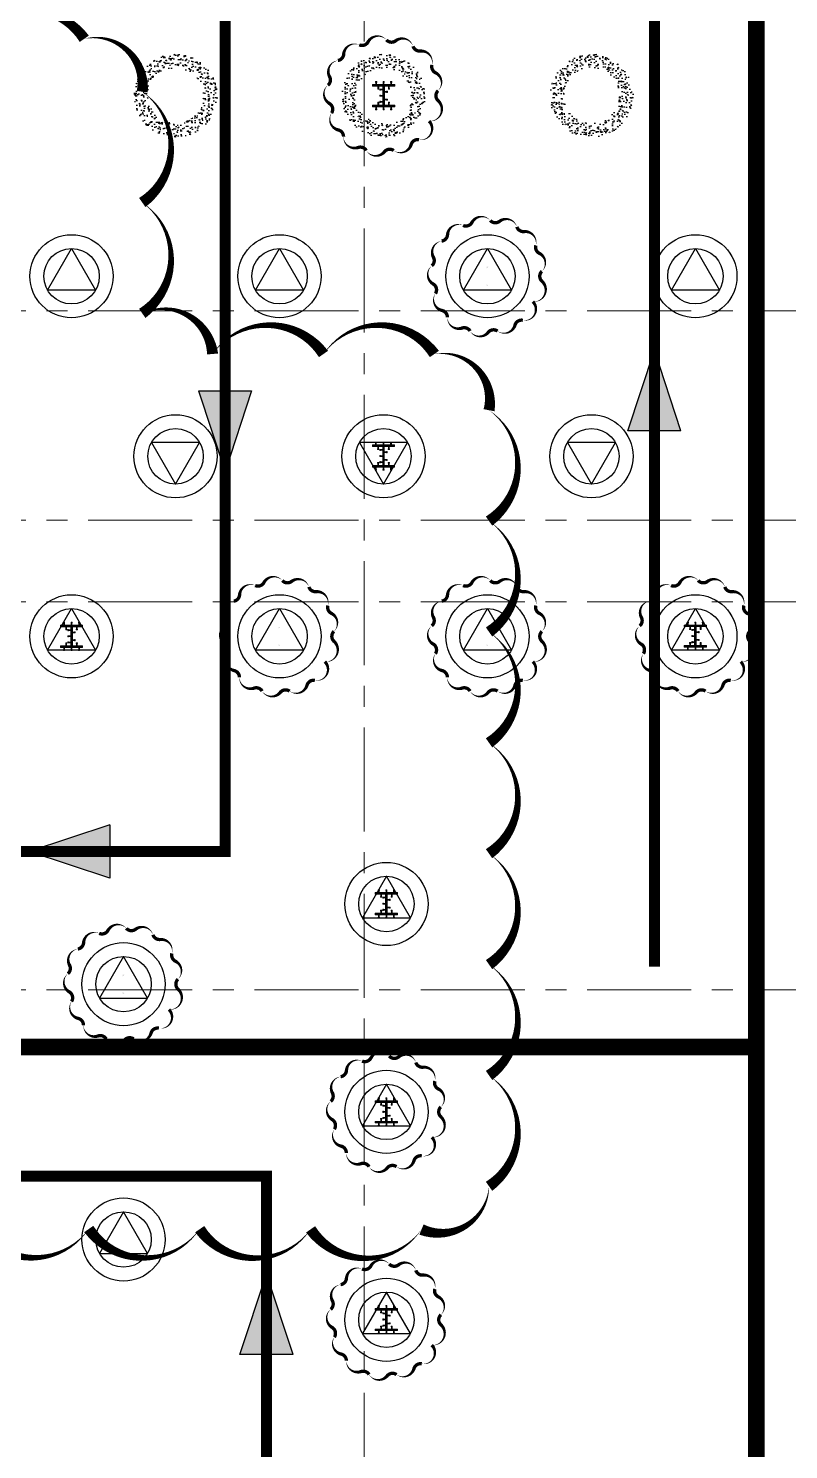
# Model space of a CAD drawing. Header units: millimetres. Extents: x -346728 to 1320345, y -537202 to -385966.
# Drawn here: x 391016 to 404724, y -477234 to -451599 of the extents above; entities that cross this region are included whole.
import ezdxf

# ---------------------------------------------------------------- set-up
doc = ezdxf.new("R2010")
doc.units = ezdxf.units.MM
doc.header["$LTSCALE"] = 100
doc.linetypes.add('HIDDEN', pattern=[9.525, 6.35, -3.175])
doc.linetypes.add('X1326_GLB$0$CENTER', pattern=[2, 1.25, -0.25, 0.25, -0.25])
for name, color, linetype in [('DM', 8, 'Continuous'), ('hach', 253, 'Continuous'), ('PL', 3, 'Continuous'), ('thep doc', 6, 'Continuous')]:
    doc.layers.add(name, color=color, linetype=linetype)
for name, color, linetype, lineweight in [('KCMANH', 8, 'Continuous', 13), ('KINGPOST', 5, 'Continuous', 20), ('X1326_GLB$0$A-tim', 8, 'X1326_GLB$0$CENTER', 9)]:
    doc.layers.add(name, color=color, linetype=linetype, lineweight=lineweight)
pattern_1 = [(45, (188543.33, 11377564.439), (-8.980256121, 8.980256121), []), (135, (188543.33, 11377564.439), (-8.980256121, -8.980256121), [])]
pattern_2 = [(45, (188543.33, 11377564.439), (-8.980256121, 8.980256121), []), (135, (188543.33, 11377564.439), (-8.980256121, -8.980256121), [])]

# ---------------------------------------------------------------- blocks, each defined once
blk = doc.blocks.new('LVL-KHUNGTEN')
blk.add_lwpolyline([(61072.9, 41092.8), (119123.5, 41092.8), (119123.5, 61.9), (61072.9, 61.9)], close=True)
blk = doc.blocks.new('KP50')
at = {"ltscale": 0.1}
h = blk.add_hatch(color=6, dxfattribs=at)
h.dxf.hatch_style = 1
h.paths.add_polyline_path([(14, 171), (-14, 171), (-14, 142)])
h.paths.add_polyline_path([(-14, -142), (-14, -171), (14, -171)])
at = {"layer": 'KCMANH', "linetype": 'ByBlock'}
h = blk.add_hatch(dxfattribs=at)
h.set_pattern_fill('ANSI37', color=6, scale=4, style=0)
h.set_pattern_definition(pattern_1)
h.paths.add_polyline_path([(-200, 200), (-200, 171), (200, 171), (200, 200)])
h = blk.add_hatch(dxfattribs=at)
h.set_pattern_fill('ANSI37', color=6, scale=4, style=0)
h.set_pattern_definition([(45, (188728.93, 11377564.439), (-8.980256121, 8.980256121), []), (135, (188728.93, 11377564.439), (-8.980256121, -8.980256121), [])])
h.paths.add_polyline_path([(14, 171), (-14, 142), (-14, -142), (14, -171)])
h = blk.add_hatch(dxfattribs=at)
h.set_pattern_fill('ANSI37', color=6, scale=4, style=0)
h.set_pattern_definition(pattern_1)
h.paths.add_polyline_path([(-200, -171), (-200, -200), (200, -200), (200, -171)])
for p, q in [((-125, 253), (-146, 253)), ((-146, 240), (-146, 253)), ((-125, 240), (-146, 240)), ((-142, 200), (-142, 240)), ((-129, 200), (-129, 240)), ((-125, 240), (-125, 253)), ((-85, 131), (-106, 131)), ((-106, 131), (-106, 118)), ((-85, 118), (-106, 118)), ((-102, 171), (-102, 131)), ((-89, 171), (-89, 131)), ((-85, 131), (-85, 118)), ((-67, 100), (-67, 120)), ((-54, 120), (-67, 120)), ((-54, 100), (-67, 100)), ((-67, 10), (-67, -10)), ((-54, 10), (-67, 10)), ((-54, 100), (-54, 120)), ((-14, 116), (-54, 116)), ((-14, 104), (-54, 104)), ((-54, 10), (-54, -10)), ((-14, 6), (-54, 6)), ((-10, 253), (10, 253)), ((-10, 240), (-10, 253)), ((-10, 240), (10, 240)), ((-6, 200), (-6, 240)), ((6, 200), (6, 240)), ((10, 240), (10, 253)), ((14, 76), (54, 76)), ((14, 64), (54, 64)), ((54, 60), (54, 80)), ((54, 80), (67, 80)), ((54, 60), (67, 60)), ((67, 60), (67, 80)), ((85, 131), (106, 131)), ((85, 131), (85, 118)), ((85, 118), (106, 118)), ((89, 171), (89, 131)), ((102, 171), (102, 131)), ((106, 131), (106, 118)), ((125, 253), (146, 253)), ((125, 240), (125, 253)), ((125, 240), (146, 240)), ((129, 200), (129, 240)), ((142, 200), (142, 240)), ((146, 240), (146, 253)), ((-125, -240), (-146, -240)), ((-146, -240), (-146, -253)), ((-125, -253), (-146, -253)), ((-142, -200), (-142, -240)), ((-129, -200), (-129, -240)), ((-125, -240), (-125, -253)), ((-85, -118), (-106, -118)), ((-106, -131), (-106, -118)), ((-85, -131), (-106, -131)), ((-102, -171), (-102, -131)), ((-89, -171), (-89, -131)), ((-85, -131), (-85, -118)), ((-54, -10), (-67, -10)), ((-67, -100), (-67, -120)), ((-54, -100), (-67, -100)), ((-54, -120), (-67, -120)), ((-14, -6), (-54, -6)), ((-54, -100), (-54, -120)), ((-14, -104), (-54, -104)), ((-14, -116), (-54, -116)), ((-10, -240), (10, -240)), ((-10, -240), (-10, -253)), ((-10, -253), (10, -253)), ((-6, -200), (-6, -240)), ((6, -200), (6, -240)), ((10, -240), (10, -253)), ((14, -64), (54, -64)), ((14, -76), (54, -76)), ((54, -60), (54, -80)), ((54, -60), (67, -60)), ((54, -80), (67, -80)), ((67, -60), (67, -80)), ((85, -118), (106, -118)), ((85, -131), (85, -118)), ((85, -131), (106, -131)), ((89, -171), (89, -131)), ((102, -171), (102, -131)), ((106, -131), (106, -118)), ((125, -240), (146, -240)), ((125, -240), (125, -253)), ((125, -253), (146, -253)), ((129, -200), (129, -240)), ((142, -200), (142, -240)), ((146, -240), (146, -253))]:
    blk.add_line(p, q, dxfattribs=at)
at = {"layer": 'KINGPOST', "color": 6, "linetype": 'ByBlock'}
for p, q in [((-200, 200), (200, 200)), ((-200, 171), (-200, 200)), ((-200, 171), (200, 171)), ((-14, 171), (-14, -171)), ((-14, 142), (14, 171)), ((14, 171), (14, -171)), ((200, 171), (200, 200)), ((-200, -171), (200, -171)), ((-200, -171), (-200, -200)), ((-200, -200), (200, -200)), ((-14, -142), (14, -171)), ((200, -171), (200, -200))]:
    blk.add_line(p, q, dxfattribs=at)
blk.add_lwpolyline([(-14, 0), (14, 0)], dxfattribs=at)
blk = doc.blocks.new('KP50 TOI SAN L1')
at = {"ltscale": 0.1}
h = blk.add_hatch(color=3, dxfattribs=at)
h.dxf.hatch_style = 1
h.paths.add_polyline_path([(14, 171), (-14, 171), (-14, 142)])
h.paths.add_polyline_path([(-14, -142), (-14, -171), (14, -171)])
at = {"layer": 'KCMANH', "linetype": 'ByBlock'}
h = blk.add_hatch(dxfattribs=at)
h.set_pattern_fill('ANSI37', color=3, scale=4, style=0)
h.set_pattern_definition(pattern_2)
h.paths.add_polyline_path([(-200, 200), (-200, 171), (200, 171), (200, 200)])
h = blk.add_hatch(dxfattribs=at)
h.set_pattern_fill('ANSI37', color=3, scale=4, style=0)
h.set_pattern_definition([(45, (188728.93, 11377564.439), (-8.980256121, 8.980256121), []), (135, (188728.93, 11377564.439), (-8.980256121, -8.980256121), [])])
h.paths.add_polyline_path([(14, 171), (-14, 142), (-14, -142), (14, -171)])
h = blk.add_hatch(dxfattribs=at)
h.set_pattern_fill('ANSI37', color=3, scale=4, style=0)
h.set_pattern_definition(pattern_2)
h.paths.add_polyline_path([(-200, -171), (-200, -200), (200, -200), (200, -171)])
at = {"layer": 'KCMANH', "color": 3, "linetype": 'ByBlock'}
blk.add_line((-200, 200), (200, 200), dxfattribs=at)
at = {"layer": 'KCMANH', "linetype": 'ByBlock'}
for p, q in [((-125, 253), (-146, 253)), ((-146, 240), (-146, 253)), ((-125, 240), (-146, 240)), ((-142, 200), (-142, 240)), ((-129, 200), (-129, 240)), ((-125, 240), (-125, 253)), ((-85, 131), (-106, 131)), ((-106, 131), (-106, 118)), ((-85, 118), (-106, 118)), ((-102, 171), (-102, 131)), ((-89, 171), (-89, 131)), ((-85, 131), (-85, 118)), ((-67, 100), (-67, 120)), ((-54, 120), (-67, 120)), ((-54, 100), (-67, 100)), ((-67, 10), (-67, -10)), ((-54, 10), (-67, 10)), ((-54, 100), (-54, 120)), ((-14, 116), (-54, 116)), ((-14, 104), (-54, 104)), ((-54, 10), (-54, -10)), ((-14, 6), (-54, 6)), ((-10, 253), (10, 253)), ((-10, 240), (-10, 253)), ((-10, 240), (10, 240)), ((-6, 200), (-6, 240)), ((6, 200), (6, 240)), ((10, 240), (10, 253)), ((14, 76), (54, 76)), ((14, 64), (54, 64)), ((54, 60), (54, 80)), ((54, 80), (67, 80)), ((54, 60), (67, 60)), ((67, 60), (67, 80)), ((85, 131), (106, 131)), ((85, 131), (85, 118)), ((85, 118), (106, 118)), ((89, 171), (89, 131)), ((102, 171), (102, 131)), ((106, 131), (106, 118)), ((125, 253), (146, 253)), ((125, 240), (125, 253)), ((125, 240), (146, 240)), ((129, 200), (129, 240)), ((142, 200), (142, 240)), ((146, 240), (146, 253)), ((-125, -240), (-146, -240)), ((-146, -240), (-146, -253)), ((-125, -253), (-146, -253)), ((-142, -200), (-142, -240)), ((-129, -200), (-129, -240)), ((-125, -240), (-125, -253)), ((-85, -118), (-106, -118)), ((-106, -131), (-106, -118)), ((-85, -131), (-106, -131)), ((-102, -171), (-102, -131)), ((-89, -171), (-89, -131)), ((-85, -131), (-85, -118)), ((-54, -10), (-67, -10)), ((-67, -100), (-67, -120)), ((-54, -100), (-67, -100)), ((-54, -120), (-67, -120)), ((-14, -6), (-54, -6)), ((-54, -100), (-54, -120)), ((-14, -104), (-54, -104)), ((-14, -116), (-54, -116)), ((-10, -240), (10, -240)), ((-10, -240), (-10, -253)), ((-10, -253), (10, -253)), ((-6, -200), (-6, -240)), ((6, -200), (6, -240)), ((10, -240), (10, -253)), ((14, -64), (54, -64)), ((14, -76), (54, -76)), ((54, -60), (54, -80)), ((54, -60), (67, -60)), ((54, -80), (67, -80)), ((67, -60), (67, -80)), ((85, -118), (106, -118)), ((85, -131), (85, -118)), ((85, -131), (106, -131)), ((89, -171), (89, -131)), ((102, -171), (102, -131)), ((106, -131), (106, -118)), ((125, -240), (146, -240)), ((125, -240), (125, -253)), ((125, -253), (146, -253)), ((129, -200), (129, -240)), ((142, -200), (142, -240)), ((146, -240), (146, -253))]:
    blk.add_line(p, q, dxfattribs=at)
at = {"layer": 'KINGPOST', "color": 3, "linetype": 'ByBlock'}
for p, q in [((-200, 171), (-200, 200)), ((-200, 171), (200, 171)), ((-14, 171), (-14, -171)), ((-14, 142), (14, 171)), ((14, 171), (14, -171)), ((200, 171), (200, 200)), ((-200, -171), (200, -171)), ((-200, -171), (-200, -200)), ((-200, -200), (200, -200)), ((-14, -142), (14, -171)), ((200, -171), (200, -200))]:
    blk.add_line(p, q, dxfattribs=at)
at = {"layer": 'KINGPOST', "color": 6, "linetype": 'ByBlock'}
blk.add_lwpolyline([(-14, 0), (14, 0)], dxfattribs=at)
blk = doc.blocks.new('B1 Kingpost Layout Plan1')
at = {"layer": 'KCMANH', "linetype": 'ByBlock'}
for name, p in [('KP50', (26825, -38046, 0)), ('KP50 TOI SAN L1', (26822, -44546, 0)), ('KP50 TOI SAN L1', (21197, -47798, 0)), ('KP50', (32447, -47794, 0)), ('KP50 TOI SAN L1', (26875, -52622, 0)), ('KP50 TOI SAN L1', (26875, -56376, 0)), ('KP50', (26875, -60122, 0))]:
    blk.add_blockref(name, p, dxfattribs=at)

msp = doc.modelspace()

# ---------------------------------------------------------------- hatches: boundary and pattern name
at = {"ltscale": 0.1}
h = msp.add_hatch(color=6, dxfattribs=at)
h.dxf.hatch_style = 1
h.paths.add_polyline_path([(397435.3, -452640.8), (397406.5, -452640.8), (397406.5, -452669.6)])
h.paths.add_polyline_path([(397406.5, -452954.4), (397406.5, -452983.2), (397435.3, -452983.2)])
h = msp.add_hatch(color=6, dxfattribs=at)
h.dxf.hatch_style = 1
h.paths.add_polyline_path([(399307.8, -455897.8), (399279, -455897.8), (399279, -455926.6)])
h.paths.add_polyline_path([(399279, -456211.4), (399279, -456240.2), (399307.8, -456240.2)])
h = msp.add_hatch(color=6, dxfattribs=at)
h.dxf.hatch_style = 1
h.paths.add_polyline_path([(395557.8, -462393), (395529, -462393), (395529, -462421.8)])
h.paths.add_polyline_path([(395529, -462706.6), (395529, -462735.4), (395557.8, -462735.4)])
h = msp.add_hatch(color=6, dxfattribs=at)
h.dxf.hatch_style = 1
h.paths.add_polyline_path([(399307.8, -462393), (399279, -462393), (399279, -462421.8)])
h.paths.add_polyline_path([(399279, -462706.6), (399279, -462735.4), (399307.8, -462735.4)])
h = msp.add_hatch(color=6, dxfattribs=at)
h.dxf.hatch_style = 1
h.paths.add_polyline_path([(403057.8, -462393), (403029, -462393), (403029, -462421.8)])
h.paths.add_polyline_path([(403029, -462706.6), (403029, -462735.4), (403057.8, -462735.4)])
h = msp.add_hatch(color=6, dxfattribs=at)
h.dxf.hatch_style = 1
h.paths.add_polyline_path([(392745.2, -468667.2), (392716.4, -468667.2), (392716.4, -468696)])
h.paths.add_polyline_path([(392716.4, -468980.8), (392716.4, -469009.6), (392745.2, -469009.6)])
h = msp.add_hatch(color=6, dxfattribs=at)
h.dxf.hatch_style = 1
h.paths.add_polyline_path([(397485.7, -470971), (397456.9, -470971), (397456.9, -470999.8)])
h.paths.add_polyline_path([(397456.9, -471284.6), (397456.9, -471313.4), (397485.7, -471313.4)])
h = msp.add_hatch(color=6, dxfattribs=at)
h.dxf.hatch_style = 1
h.paths.add_polyline_path([(397485.7, -474721), (397456.9, -474721), (397456.9, -474749.8)])
h.paths.add_polyline_path([(397456.9, -475034.6), (397456.9, -475063.4), (397485.7, -475063.4)])
at = {"layer": 'hach'}
h = msp.add_hatch(dxfattribs=at)
h.set_pattern_fill('ANSI31', color=256, scale=70)
h.set_pattern_definition([(45, (342151.22, -508591.22), (-157.15448, 157.15448), [])])
h.paths.add_polyline_path([(362433.4, -410142.2), (348853.9, -428107.5), (376146.7, -501359), (382446.8, -503970.9), (458369.1, -469396.6), (462927.9, -462329.4), (462919.8, -415142.7), (457917.8, -410142.2)])
h.paths.add_polyline_path([(363030.6, -411342.2), (350208.3, -428305.7), (377088.8, -500450.6), (382424.3, -502662.6), (457551.5, -468450.4), (461727.8, -461976.1), (461719.7, -415639.4), (457420.9, -411342.2)], flags=16)
h = msp.add_hatch(dxfattribs=at)
h.set_pattern_fill('AR-CONC', color=256, scale=4)
h.set_pattern_definition([(50, (342151.2, -508591.2), (728.7387, -63.7563), [76.2, -838.2]), (355, (342151.2, -508591.2), (-140.9737, 764.2274), [60.96, -670.5623]), (100.45144, (342211.95, -508596.54), (587.765, 700.471), [64.76, -712.361]), (46.1842, (342151.2, -508388), (1084.316, -168.1693), [114.3, -1257.3]), (96.63556, (342241.6, -508402), (949.6165, 989.7045), [97.14, -1068.5424]), (351.18415, (342151.2, -508388), (949.6165, 989.7045), [91.44, -1005.839]), (21, (342252.8, -508438.8), (606.4576, -409.0608), [76.2, -838.2]), (326, (342252.8, -508438.8), (247.208, 736.752), [60.96, -670.56]), (71.45144, (342303.36, -508472.9), (853.6657, 327.691), [64.76, -712.3598]), (37.5, (342151.22, -508591.22), (12.3544, 338.22016), [0, -662.432, 0, -680.72, 0, -673.1]), (7.5, (342151.22, -508591.22), (267.27865, 400.7223), [0, -388.112, 0, -647.192, 0, -256.54]), (327.5, (341924.65, -508591.22), (542.3624, -22.91498), [0, -254, 0, -792.48, 0, -1051.56]), (317.5, (341823.05, -508591.2), (592.5167, 101.706), [0, -330.2, 0, -526.288, 0, -746.76])])
h.paths.add_polyline_path([(362433.4, -410142.2), (348853.9, -428107.5), (376146.7, -501359), (382446.8, -503970.9), (458369.1, -469396.6), (462927.9, -462329.4), (462919.8, -415142.7), (457917.8, -410142.2)])
h.paths.add_polyline_path([(363030.6, -411342.2), (350208.3, -428305.7), (377088.8, -500450.6), (382424.3, -502662.6), (457551.5, -468450.4), (461727.8, -461976.1), (461719.7, -415639.4), (457420.9, -411342.2)], flags=16)
at = {"layer": 'PL'}
h = msp.add_hatch(dxfattribs=at)
h.set_pattern_fill('AR-CONC', color=6)
h.set_pattern_definition([(130, (389922.7, -465273.24), (-182.1847, -15.9391), [19.05, -209.55]), (185, (389922.7, -465273.24), (35.2434, 191.0568), [15.24, -167.6406]), (79.5486, (389907.52, -465274.57), (-146.9412, 175.1178), [16.19, -178.0902]), (133.8158, (389922.7, -465222.44), (-271.079, -42.0423), [28.575, -314.325]), (83.3644, (389900.12, -465225.94), (-237.404, 247.426), [24.285, -267.1356]), (188.8158, (389922.7, -465222.44), (-237.404, 247.426), [22.86, -251.46]), (159, (389897.3, -465235.14), (-151.6144, -102.2652), [19.05, -209.55]), (214, (389897.3, -465235.14), (-61.802, 184.188), [15.24, -167.64]), (108.5486, (389884.67, -465243.66), (-213.4164, 81.9228), [16.19, -178.09]), (142.5, (389922.706, -465273.24), (-3.0886, 84.55504), [0, -165.608, 0, -170.18, 0, -168.275]), (172.5, (389922.71, -465273.24), (-66.81966, 100.1806), [0, -97.028, 0, -161.798, 0, -64.135]), (212.5, (389979.35, -465273.24), (-135.5906, -5.72874), [0, -63.5, 0, -198.12, 0, -262.89]), (222.5, (390004.75, -465273.24), (-148.1292, 25.4265), [0, -82.55, 0, -131.572, 0, -186.69])])
edge = h.paths.add_edge_path()
edge.add_ellipse((393670.9, -452812), major_axis=(530.3, 530.3), ratio=1, start_angle=135, end_angle=315)
edge.add_ellipse((393670.9, -452812), major_axis=(530.3, 530.3), ratio=1, start_angle=315, end_angle=495)
edge = h.paths.add_edge_path(flags=16)
edge.add_ellipse((393670.9, -452812), major_axis=(-353.6, 353.6), ratio=1, start_angle=45, end_angle=225, ccw=False)
edge.add_ellipse((393670.9, -452812), major_axis=(353.6, 353.6), ratio=1, start_angle=-45, end_angle=135, ccw=False)
h.paths.add_polyline_path([(393670.9, -452312), (394104, -453062), (393237.9, -453062)], flags=0)
h = msp.add_hatch(dxfattribs=at)
h.set_pattern_fill('AR-CONC', color=6)
h.set_pattern_definition([(130, (389922.7, -465273.24), (-182.1847, -15.9391), [19.05, -209.55]), (185, (389922.7, -465273.24), (35.2434, 191.0568), [15.24, -167.6406]), (79.5486, (389907.52, -465274.57), (-146.9412, 175.1178), [16.19, -178.0902]), (133.8158, (389922.7, -465222.44), (-271.079, -42.0423), [28.575, -314.325]), (83.3644, (389900.12, -465225.94), (-237.404, 247.426), [24.285, -267.1356]), (188.8158, (389922.7, -465222.44), (-237.404, 247.426), [22.86, -251.46]), (159, (389897.3, -465235.14), (-151.6144, -102.2652), [19.05, -209.55]), (214, (389897.3, -465235.14), (-61.802, 184.188), [15.24, -167.64]), (108.5486, (389884.67, -465243.66), (-213.4164, 81.9228), [16.19, -178.09]), (142.5, (389922.706, -465273.24), (-3.0886, 84.55504), [0, -165.608, 0, -170.18, 0, -168.275]), (172.5, (389922.71, -465273.24), (-66.81966, 100.1806), [0, -97.028, 0, -161.798, 0, -64.135]), (212.5, (389979.35, -465273.24), (-135.5906, -5.72874), [0, -63.5, 0, -198.12, 0, -262.89]), (222.5, (390004.75, -465273.24), (-148.1292, 25.4265), [0, -82.55, 0, -131.572, 0, -186.69])])
edge = h.paths.add_edge_path()
edge.add_ellipse((393670.9, -452812), major_axis=(530.3, 530.3), ratio=1, start_angle=135, end_angle=315)
edge.add_ellipse((393670.9, -452812), major_axis=(530.3, 530.3), ratio=1, start_angle=315, end_angle=495)
edge = h.paths.add_edge_path(flags=16)
edge.add_ellipse((393670.9, -452812), major_axis=(-353.6, 353.6), ratio=1, start_angle=45, end_angle=225, ccw=False)
edge.add_ellipse((393670.9, -452812), major_axis=(353.6, 353.6), ratio=1, start_angle=-45, end_angle=135, ccw=False)
h.paths.add_polyline_path([(393670.9, -452312), (394104, -453062), (393237.9, -453062)], flags=0)
h = msp.add_hatch(dxfattribs=at)
h.set_pattern_fill('AR-CONC', color=6)
h.set_pattern_definition([(130, (386172.7, -465273.24), (-182.1847, -15.9391), [19.05, -209.55]), (185, (386172.7, -465273.24), (35.2434, 191.0568), [15.24, -167.6406]), (79.5486, (386157.52, -465274.57), (-146.9412, 175.1178), [16.19, -178.0902]), (133.8158, (386172.7, -465222.44), (-271.079, -42.0423), [28.575, -314.325]), (83.3644, (386150.12, -465225.94), (-237.404, 247.426), [24.285, -267.1356]), (188.8158, (386172.7, -465222.44), (-237.404, 247.426), [22.86, -251.4597]), (159, (386147.3, -465235.14), (-151.6144, -102.2652), [19.05, -209.55]), (214, (386147.3, -465235.14), (-61.802, 184.188), [15.24, -167.64]), (108.5486, (386134.67, -465243.66), (-213.4164, 81.9228), [16.19, -178.09]), (142.5, (386172.706, -465273.24), (-3.0886, 84.55504), [0, -165.608, 0, -170.18, 0, -168.275]), (172.5, (386172.71, -465273.24), (-66.81966, 100.18057), [0, -97.028, 0, -161.798, 0, -64.135]), (212.5, (386229.35, -465273.24), (-135.5906, -5.72874), [0, -63.5, 0, -198.12, 0, -262.89]), (222.5, (386254.75, -465273.24), (-148.1292, 25.4265), [0, -82.55, 0, -131.572, 0, -186.69])])
edge = h.paths.add_edge_path()
edge.add_ellipse((397420.9, -452812), major_axis=(530.3, 530.3), ratio=1, start_angle=135, end_angle=315)
edge.add_ellipse((397420.9, -452812), major_axis=(530.3, 530.3), ratio=1, start_angle=315, end_angle=495)
edge = h.paths.add_edge_path(flags=16)
edge.add_ellipse((397420.9, -452812), major_axis=(-353.6, 353.6), ratio=1, start_angle=45, end_angle=225, ccw=False)
edge.add_ellipse((397420.9, -452812), major_axis=(353.6, 353.6), ratio=1, start_angle=-45, end_angle=135, ccw=False)
h.paths.add_polyline_path([(397420.9, -452312), (397854, -453062), (396987.9, -453062)], flags=0)
h = msp.add_hatch(dxfattribs=at)
h.set_pattern_fill('AR-CONC', color=6)
h.set_pattern_definition([(130, (386172.7, -465273.24), (-182.1847, -15.9391), [19.05, -209.55]), (185, (386172.7, -465273.24), (35.2434, 191.0568), [15.24, -167.6406]), (79.5486, (386157.52, -465274.57), (-146.9412, 175.1178), [16.19, -178.0902]), (133.8158, (386172.7, -465222.44), (-271.079, -42.0423), [28.575, -314.325]), (83.3644, (386150.12, -465225.94), (-237.404, 247.426), [24.285, -267.1356]), (188.8158, (386172.7, -465222.44), (-237.404, 247.426), [22.86, -251.4597]), (159, (386147.3, -465235.14), (-151.6144, -102.2652), [19.05, -209.55]), (214, (386147.3, -465235.14), (-61.802, 184.188), [15.24, -167.64]), (108.5486, (386134.67, -465243.66), (-213.4164, 81.9228), [16.19, -178.09]), (142.5, (386172.706, -465273.24), (-3.0886, 84.55504), [0, -165.608, 0, -170.18, 0, -168.275]), (172.5, (386172.71, -465273.24), (-66.81966, 100.18057), [0, -97.028, 0, -161.798, 0, -64.135]), (212.5, (386229.35, -465273.24), (-135.5906, -5.72874), [0, -63.5, 0, -198.12, 0, -262.89]), (222.5, (386254.75, -465273.24), (-148.1292, 25.4265), [0, -82.55, 0, -131.572, 0, -186.69])])
edge = h.paths.add_edge_path()
edge.add_ellipse((397420.9, -452812), major_axis=(530.3, 530.3), ratio=1, start_angle=135, end_angle=315)
edge.add_ellipse((397420.9, -452812), major_axis=(530.3, 530.3), ratio=1, start_angle=315, end_angle=495)
edge = h.paths.add_edge_path(flags=16)
edge.add_ellipse((397420.9, -452812), major_axis=(-353.6, 353.6), ratio=1, start_angle=45, end_angle=225, ccw=False)
edge.add_ellipse((397420.9, -452812), major_axis=(353.6, 353.6), ratio=1, start_angle=-45, end_angle=135, ccw=False)
h.paths.add_polyline_path([(397420.9, -452312), (397854, -453062), (396987.9, -453062)], flags=0)
h = msp.add_hatch(dxfattribs=at)
h.set_pattern_fill('AR-CONC', color=6)
h.set_pattern_definition([(130, (382422.7, -465273.24), (-182.1847, -15.9391), [19.05, -209.55]), (185, (382422.7, -465273.24), (35.2434, 191.0568), [15.24, -167.6406]), (79.54856, (382407.52, -465274.57), (-146.9412, 175.1178), [16.19, -178.0902]), (133.8158, (382422.7, -465222.44), (-271.079, -42.0423), [28.575, -314.325]), (83.3644, (382400.12, -465225.94), (-237.404, 247.426), [24.285, -267.1356]), (188.8158, (382422.7, -465222.44), (-237.404, 247.426), [22.86, -251.4597]), (159, (382397.3, -465235.14), (-151.6144, -102.2652), [19.05, -209.55]), (214, (382397.3, -465235.14), (-61.802, 184.188), [15.24, -167.64]), (108.54855, (382384.67, -465243.66), (-213.4164, 81.9228), [16.19, -178.09]), (142.5, (382422.706, -465273.24), (-3.0886, 84.55504), [0, -165.608, 0, -170.18, 0, -168.275]), (172.5, (382422.71, -465273.24), (-66.81966, 100.18057), [0, -97.028, 0, -161.798, 0, -64.135]), (212.5, (382479.35, -465273.24), (-135.5906, -5.72874), [0, -63.5, 0, -198.12, 0, -262.89]), (222.5, (382504.75, -465273.24), (-148.1292, 25.4265), [0, -82.55, 0, -131.572, 0, -186.69])])
edge = h.paths.add_edge_path()
edge.add_ellipse((401170.9, -452812), major_axis=(530.3, 530.3), ratio=1, start_angle=135, end_angle=315)
edge.add_ellipse((401170.9, -452812), major_axis=(530.3, 530.3), ratio=1, start_angle=315, end_angle=495)
edge = h.paths.add_edge_path(flags=16)
edge.add_ellipse((401170.9, -452812), major_axis=(-353.6, 353.6), ratio=1, start_angle=45, end_angle=225, ccw=False)
edge.add_ellipse((401170.9, -452812), major_axis=(353.6, 353.6), ratio=1, start_angle=-45, end_angle=135, ccw=False)
h.paths.add_polyline_path([(401170.9, -452312), (401604, -453062), (400737.9, -453062)], flags=0)
h = msp.add_hatch(dxfattribs=at)
h.set_pattern_fill('AR-CONC', color=6)
h.set_pattern_definition([(130, (382422.7, -465273.24), (-182.1847, -15.9391), [19.05, -209.55]), (185, (382422.7, -465273.24), (35.2434, 191.0568), [15.24, -167.6406]), (79.54856, (382407.52, -465274.57), (-146.9412, 175.1178), [16.19, -178.0902]), (133.8158, (382422.7, -465222.44), (-271.079, -42.0423), [28.575, -314.325]), (83.3644, (382400.12, -465225.94), (-237.404, 247.426), [24.285, -267.1356]), (188.8158, (382422.7, -465222.44), (-237.404, 247.426), [22.86, -251.4597]), (159, (382397.3, -465235.14), (-151.6144, -102.2652), [19.05, -209.55]), (214, (382397.3, -465235.14), (-61.802, 184.188), [15.24, -167.64]), (108.54855, (382384.67, -465243.66), (-213.4164, 81.9228), [16.19, -178.09]), (142.5, (382422.706, -465273.24), (-3.0886, 84.55504), [0, -165.608, 0, -170.18, 0, -168.275]), (172.5, (382422.71, -465273.24), (-66.81966, 100.18057), [0, -97.028, 0, -161.798, 0, -64.135]), (212.5, (382479.35, -465273.24), (-135.5906, -5.72874), [0, -63.5, 0, -198.12, 0, -262.89]), (222.5, (382504.75, -465273.24), (-148.1292, 25.4265), [0, -82.55, 0, -131.572, 0, -186.69])])
edge = h.paths.add_edge_path()
edge.add_ellipse((401170.9, -452812), major_axis=(530.3, 530.3), ratio=1, start_angle=135, end_angle=315)
edge.add_ellipse((401170.9, -452812), major_axis=(530.3, 530.3), ratio=1, start_angle=315, end_angle=495)
edge = h.paths.add_edge_path(flags=16)
edge.add_ellipse((401170.9, -452812), major_axis=(-353.6, 353.6), ratio=1, start_angle=45, end_angle=225, ccw=False)
edge.add_ellipse((401170.9, -452812), major_axis=(353.6, 353.6), ratio=1, start_angle=-45, end_angle=135, ccw=False)
h.paths.add_polyline_path([(401170.9, -452312), (401604, -453062), (400737.9, -453062)], flags=0)
at = {"layer": 'thep doc'}
h = msp.add_hatch(dxfattribs=at)
h.set_pattern_fill('ANSI31', color=256, angle=180)
h.set_pattern_definition([(225, (584917.0728, -800226.41216), (0.08838834765, -0.08838834765), [])])
h.paths.add_polyline_path([(401825.8, -458855.5), (402304.4, -458855.5), (402304.4, -457402.2)])
h.paths.add_polyline_path([(402304.4, -458855.5), (402783, -458855.5), (402304.4, -457402.2)])
h = msp.add_hatch(dxfattribs=at)
h.set_pattern_fill('ANSI31', color=256)
h.set_pattern_definition([(45, (211948.80687, -116767.99012), (-0.08838834765, 0.08838834765), [])])
h.paths.add_polyline_path([(395040.1, -458138.9), (394561.5, -458138.9), (394561.5, -459592.2)])
h.paths.add_polyline_path([(394561.5, -458138.9), (394082.9, -458138.9), (394561.5, -459592.2)])
h = msp.add_hatch(dxfattribs=at)
h.set_pattern_fill('ANSI31', color=256, angle=-90)
h.set_pattern_definition([(315, (733852.79852, -283833.0895), (0.08838834765, 0.08838834765), [])])
h.paths.add_polyline_path([(392481.9, -466924.4), (392481.9, -466445.8), (391028.6, -466445.8)])
h.paths.add_polyline_path([(391028.6, -466445.8), (392481.9, -466445.8), (392481.9, -465967.2)])
h = msp.add_hatch(dxfattribs=at)
h.set_pattern_fill('ANSI31', color=256, angle=180)
h.set_pattern_definition([(225, (577921.26319, -816891.20194), (0.08838834765, -0.08838834765), [])])
h.paths.add_polyline_path([(394830, -475520.3), (395308.6, -475520.3), (395308.6, -474067)])
h.paths.add_polyline_path([(395308.6, -475520.3), (395787.2, -475520.3), (395308.6, -474067)])

# ---------------------------------------------------------------- linework, layer by layer
at = {"elevation": -1404.9}
msp.add_lwpolyline([(390023.5, -451784.5, 0, 200, -0.5205671), (392023.5, -451784.5, 0, 200, -0.5205671), (393068.8, -452739.3, 0, 200, -0.5205671), (393068.8, -454739.3, 0, 200, -0.5205671), (393068.8, -456739.3, 0, 200, -0.5205671), (394336.9, -457471.1, 0, 200, -0.5205671), (396336.9, -457471.1, 0, 200, -0.5205671), (398336.9, -457471.1, 0, 200, -0.5205671), (399322.5, -458485.5, 0, 200, -0.5205671), (399322.5, -460485.5, 0, 200, -0.5205671), (399322.5, -462485.5, 0, 200, -0.5205671), (399322.5, -464485.5, 0, 200, -0.5205671), (399322.5, -466485.5, 0, 200, -0.5205671), (399322.5, -468485.5, 0, 200, -0.5205671), (399322.5, -470485.5, 0, 200, -0.5205671), (399322.5, -472485.5, 0, 200, -0.5205671), (398103.7, -473264.6, 0, 200, -0.5205671), (396103.7, -473261.4, 0, 200, -0.5205671), (394103.7, -473258.2, 0, 200, -0.5205671), (392103.7, -473255, 0, 200, -0.5205671), (390103.7, -473251.8, 0, 200, -0.5205671)], format="xyseb", dxfattribs=at)
at = {"color": 6, "elevation": -2718.3}
for points in [[(398403, -452722.1, 0, 60, 0.5205671), (398356.3, -452397.7, 60, 60, -0.3534527), (398292.7, -452256.5, 0, 60, 0.5205671), (398080.3, -452006.3, 60, 60, -0.3534915), (397951.4, -451920.6, 0, 60, 0.5205671), (397638.6, -451821.7, 60, 60, -0.3944899), (397471.2, -451805.3, 0, 60, 0.520567), (397140.3, -451842, 60, 60, -0.3907151), (396982.1, -451895.4, 0, 60, 0.520567), (396700.8, -452064.3, 60, 60, -0.3534934), (396595.3, -452177.6, 0, 60, 0.5205671), (396446.8, -452470.3, 60, 60, -0.3571345), (396416.4, -452623.3, 0, 60, 0.520567), (396442.1, -452951.1, 60, 60, -0.4289707), (396482.5, -453125, 0, 60, 0.520567), (396603.2, -453429.8, 60, 60, -0.3534582), (396697.8, -453552.3, 0, 60, 0.520567), (396962.5, -453746.4, 60, 60, -0.3534893), (397107.8, -453799.8, 0, 60, 0.5205671), (397435, -453823.4, 60, 60, -0.3982747), (397603, -453801.4, 0, 60, 0.520567), (397917.6, -453693, 60, 60, -0.3869502), (398058.7, -453605.9, 0, 60, 0.7314349), (398239.3, -453269.6, 0, 60, 0.7206829), (398403.9, -452902.6, 60, 60, -0.4358983)], [(400275.5, -455979.2, 0, 60, 0.5205671), (400228.8, -455654.7, 60, 60, -0.3534527), (400165.2, -455513.6, 0, 60, 0.5205671), (399952.8, -455263.3, 60, 60, -0.3534915), (399823.9, -455177.6, 0, 60, 0.5205671), (399511.1, -455078.7, 60, 60, -0.3944899), (399343.7, -455062.3, 0, 60, 0.520567), (399012.8, -455099, 60, 60, -0.3907151), (398854.6, -455152.5, 0, 60, 0.520567), (398573.3, -455321.3, 60, 60, -0.3534934), (398467.8, -455434.6, 0, 60, 0.5205671), (398319.3, -455727.3, 60, 60, -0.3571345), (398288.9, -455880.4, 0, 60, 0.520567), (398314.6, -456208.1, 60, 60, -0.4289707), (398354.9, -456382, 0, 60, 0.520567), (398475.7, -456686.8, 60, 60, -0.3534582), (398570.3, -456809.3, 0, 60, 0.520567), (398835, -457003.4, 60, 60, -0.3534893), (398980.3, -457056.8, 0, 60, 0.5205671), (399307.5, -457080.4, 60, 60, -0.3982747), (399475.5, -457058.5, 0, 60, 0.520567), (399790.1, -456950, 60, 60, -0.3869502), (399931.2, -456862.9, 0, 60, 0.7314349), (400111.8, -456526.6, 0, 60, 0.7206829), (400276.4, -456159.6, 60, 60, -0.4358983)], [(396525.5, -462474.4, 0, 60, 0.5205671), (396478.8, -462149.9, 60, 60, -0.3534527), (396415.2, -462008.8, 0, 60, 0.5205671), (396202.8, -461758.5, 60, 60, -0.3534915), (396073.9, -461672.8, 0, 60, 0.5205671), (395761.1, -461573.9, 60, 60, -0.3944899), (395593.7, -461557.5, 0, 60, 0.520567), (395262.8, -461594.2, 60, 60, -0.3907151), (395104.6, -461647.7, 0, 60, 0.520567), (394823.3, -461816.5, 60, 60, -0.3534934), (394717.8, -461929.8, 0, 60, 0.5205671), (394569.3, -462222.5, 60, 60, -0.3571345), (394538.9, -462375.6, 0, 60, 0.520567), (394564.6, -462703.3, 60, 60, -0.4289707), (394604.9, -462877.2, 0, 60, 0.520567), (394725.7, -463182, 60, 60, -0.3534582), (394820.3, -463304.5, 0, 60, 0.520567), (395085, -463498.6, 60, 60, -0.3534893), (395230.3, -463552, 0, 60, 0.5205671), (395557.5, -463575.6, 60, 60, -0.3982747), (395725.5, -463553.7, 0, 60, 0.520567), (396040.1, -463445.2, 60, 60, -0.3869502), (396181.2, -463358.1, 0, 60, 0.7314349), (396361.8, -463021.8, 0, 60, 0.7206829), (396526.4, -462654.8, 60, 60, -0.4358983)], [(400275.5, -462474.4, 0, 60, 0.5205671), (400228.8, -462149.9, 60, 60, -0.3534527), (400165.2, -462008.8, 0, 60, 0.5205671), (399952.8, -461758.5, 60, 60, -0.3534915), (399823.9, -461672.8, 0, 60, 0.5205671), (399511.1, -461573.9, 60, 60, -0.3944899), (399343.7, -461557.5, 0, 60, 0.520567), (399012.8, -461594.2, 60, 60, -0.3907151), (398854.6, -461647.7, 0, 60, 0.520567), (398573.3, -461816.5, 60, 60, -0.3534934), (398467.8, -461929.8, 0, 60, 0.5205671), (398319.3, -462222.5, 60, 60, -0.3571345), (398288.9, -462375.6, 0, 60, 0.520567), (398314.6, -462703.3, 60, 60, -0.4289707), (398354.9, -462877.2, 0, 60, 0.520567), (398475.7, -463182, 60, 60, -0.3534582), (398570.3, -463304.5, 0, 60, 0.520567), (398835, -463498.6, 60, 60, -0.3534893), (398980.3, -463552, 0, 60, 0.5205671), (399307.5, -463575.6, 60, 60, -0.3982747), (399475.5, -463553.7, 0, 60, 0.520567), (399790.1, -463445.2, 60, 60, -0.3869502), (399931.2, -463358.1, 0, 60, 0.7314349), (400111.8, -463021.8, 0, 60, 0.7206829), (400276.4, -462654.8, 60, 60, -0.4358983)], [(404025.5, -462474.4, 0, 60, 0.5205671), (403978.8, -462149.9, 60, 60, -0.3534527), (403915.2, -462008.8, 0, 60, 0.5205671), (403702.8, -461758.5, 60, 60, -0.3534915), (403573.9, -461672.8, 0, 60, 0.5205671), (403261.1, -461573.9, 60, 60, -0.3944899), (403093.7, -461557.5, 0, 60, 0.520567), (402762.8, -461594.2, 60, 60, -0.3907151), (402604.6, -461647.7, 0, 60, 0.520567), (402323.3, -461816.5, 60, 60, -0.3534934), (402217.8, -461929.8, 0, 60, 0.5205671), (402069.3, -462222.5, 60, 60, -0.3571345), (402038.9, -462375.6, 0, 60, 0.520567), (402064.6, -462703.3, 60, 60, -0.4289707), (402104.9, -462877.2, 0, 60, 0.520567), (402225.7, -463182, 60, 60, -0.3534582), (402320.3, -463304.5, 0, 60, 0.520567), (402585, -463498.6, 60, 60, -0.3534893), (402730.3, -463552, 0, 60, 0.5205671), (403057.5, -463575.6, 60, 60, -0.3982747), (403225.5, -463553.7, 0, 60, 0.520567), (403540.1, -463445.2, 60, 60, -0.3869502), (403681.2, -463358.1, 0, 60, 0.7314349), (403861.8, -463021.8, 0, 60, 0.7206829), (404026.4, -462654.8, 60, 60, -0.4358983)], [(393712.9, -468748.6, 0, 60, 0.5205671), (393666.2, -468424.2, 60, 60, -0.3534527), (393602.6, -468283, 0, 60, 0.5205671), (393390.2, -468032.8, 60, 60, -0.3534915), (393261.3, -467947.1, 0, 60, 0.5205671), (392948.5, -467848.2, 60, 60, -0.3944899), (392781.1, -467831.8, 0, 60, 0.520567), (392450.2, -467868.5, 60, 60, -0.3907151), (392292, -467921.9, 0, 60, 0.520567), (392010.7, -468090.8, 60, 60, -0.3534934), (391905.2, -468204.1, 0, 60, 0.5205671), (391756.7, -468496.8, 60, 60, -0.3571345), (391726.3, -468649.8, 0, 60, 0.520567), (391752, -468977.6, 60, 60, -0.4289707), (391792.4, -469151.5, 0, 60, 0.520567), (391913.1, -469456.3, 60, 60, -0.3534582), (392007.7, -469578.8, 0, 60, 0.520567), (392272.4, -469772.9, 60, 60, -0.3534893), (392417.7, -469826.3, 0, 60, 0.5205671), (392744.9, -469849.9, 60, 60, -0.3982747), (392912.9, -469827.9, 0, 60, 0.520567), (393227.5, -469719.5, 60, 60, -0.3869502), (393368.6, -469632.4, 0, 60, 0.7314349), (393549.2, -469296.1, 0, 60, 0.7206829), (393713.8, -468929.1, 60, 60, -0.4358983)], [(398453.3, -471052.4, 0, 60, 0.5205671), (398406.6, -470727.9, 60, 60, -0.3534527), (398343, -470586.8, 0, 60, 0.5205671), (398130.6, -470336.6, 60, 60, -0.3534915), (398001.7, -470250.9, 0, 60, 0.5205671), (397688.9, -470152, 60, 60, -0.3944899), (397521.5, -470135.5, 0, 60, 0.520567), (397190.7, -470172.3, 60, 60, -0.3907151), (397032.4, -470225.7, 0, 60, 0.520567), (396751.1, -470394.5, 60, 60, -0.3534934), (396645.6, -470507.8, 0, 60, 0.5205671), (396497.1, -470800.5, 60, 60, -0.3571345), (396466.8, -470953.6, 0, 60, 0.520567), (396492.5, -471281.3, 60, 60, -0.4289707), (396532.8, -471455.2, 0, 60, 0.520567), (396653.6, -471760, 60, 60, -0.3534582), (396748.2, -471882.5, 0, 60, 0.520567), (397012.9, -472076.6, 60, 60, -0.3534893), (397158.2, -472130.1, 0, 60, 0.5205671), (397485.4, -472153.6, 60, 60, -0.3982747), (397653.3, -472131.7, 0, 60, 0.520567), (397968, -472023.3, 60, 60, -0.3869502), (398109, -471936.1, 0, 60, 0.7314349), (398289.6, -471599.8, 0, 60, 0.7206829), (398454.3, -471232.9, 60, 60, -0.4358983)], [(398453.3, -474802.4, 0, 60, 0.5205671), (398406.6, -474477.9, 60, 60, -0.3534527), (398343, -474336.8, 0, 60, 0.5205671), (398130.6, -474086.6, 60, 60, -0.3534915), (398001.7, -474000.9, 0, 60, 0.5205671), (397688.9, -473902, 60, 60, -0.3944899), (397521.5, -473885.5, 0, 60, 0.520567), (397190.7, -473922.3, 60, 60, -0.3907151), (397032.4, -473975.7, 0, 60, 0.520567), (396751.1, -474144.5, 60, 60, -0.3534934), (396645.6, -474257.8, 0, 60, 0.5205671), (396497.1, -474550.5, 60, 60, -0.3571345), (396466.8, -474703.6, 0, 60, 0.520567), (396492.5, -475031.3, 60, 60, -0.4289707), (396532.8, -475205.2, 0, 60, 0.520567), (396653.6, -475510, 60, 60, -0.3534582), (396748.2, -475632.5, 0, 60, 0.520567), (397012.9, -475826.6, 60, 60, -0.3534893), (397158.2, -475880.1, 0, 60, 0.5205671), (397485.4, -475903.6, 60, 60, -0.3982747), (397653.3, -475881.7, 0, 60, 0.520567), (397968, -475773.3, 60, 60, -0.3869502), (398109, -475686.1, 0, 60, 0.7314349), (398289.6, -475349.8, 0, 60, 0.7206829), (398454.3, -474982.9, 60, 60, -0.4358983)]]:
    msp.add_lwpolyline(points, format="xyseb", close=True, dxfattribs=at)
at = {"layer": 'DM', "color": 7, "linetype": 'HIDDEN', "const_width": 300, "elevation": -1404.9}
for points in [[(461719.3, -444604.3), (461727.5, -461973.7), (457551.1, -468448), (402696.6, -493428.3), (402705, -478739.5), (404143.7, -478739.5), (404143.7, -447776.3), (406870.9, -447776.3), (406870.9, -444604.3)], [(357840.8, -448789.1), (404143.7, -448789.1), (404143.7, -478739.5), (402705, -478738.6), (402696.6, -493428.3), (382424, -502660.2), (377088.5, -500448.2)]]:
    msp.add_lwpolyline(points, close=True, dxfattribs=at)
msp.add_lwpolyline([(404143.7, -469972), (375198.8, -469972), (375198.8, -471415.8), (366220, -471415.8)], dxfattribs=at)
at = {"layer": 'PL', "elevation": -1404.9}
for points in [[(392226.4, -456319), (391360.4, -456319), (391793.4, -455569)], [(392226.4, -456319), (391360.4, -456319), (391793.4, -455569)], [(395976.4, -456319), (395110.4, -456319), (395543.4, -455569)], [(395976.4, -456319), (395110.4, -456319), (395543.4, -455569)], [(399726.4, -456319), (398860.4, -456319), (399293.4, -455569)], [(399726.4, -456319), (398860.4, -456319), (399293.4, -455569)], [(403476.4, -456319), (402610.4, -456319), (403043.4, -455569)], [(403476.4, -456319), (402610.4, -456319), (403043.4, -455569)], [(394101.4, -459066.6), (393235.4, -459066.6), (393668.4, -459816.6)], [(394101.4, -459066.6), (393235.4, -459066.6), (393668.4, -459816.6)], [(397851.4, -459066.6), (396985.4, -459066.6), (397418.4, -459816.6)], [(397851.4, -459066.6), (396985.4, -459066.6), (397418.4, -459816.6)], [(401601.4, -459066.6), (400735.4, -459066.6), (401168.4, -459816.6)], [(401601.4, -459066.6), (400735.4, -459066.6), (401168.4, -459816.6)], [(392226.4, -462814.2), (391360.4, -462814.2), (391793.4, -462064.2)], [(392226.4, -462814.2), (391360.4, -462814.2), (391793.4, -462064.2)], [(395976.4, -462814.2), (395110.4, -462814.2), (395543.4, -462064.2)], [(395976.4, -462814.2), (395110.4, -462814.2), (395543.4, -462064.2)], [(399726.4, -462814.2), (398860.4, -462814.2), (399293.4, -462064.2)], [(399726.4, -462814.2), (398860.4, -462814.2), (399293.4, -462064.2)], [(403476.4, -462814.2), (402610.4, -462814.2), (403043.4, -462064.2)], [(403476.4, -462814.2), (402610.4, -462814.2), (403043.4, -462064.2)], [(397038.3, -467642.2), (397904.3, -467642.2), (397471.3, -466892.2)], [(397038.3, -467642.2), (397904.3, -467642.2), (397471.3, -466892.2)], [(392297.8, -469088.5), (393163.9, -469088.5), (392730.8, -468338.5)], [(392297.8, -469088.5), (393163.9, -469088.5), (392730.8, -468338.5)], [(397038.3, -471392.2), (397904.3, -471392.2), (397471.3, -470642.2)], [(397038.3, -471392.2), (397904.3, -471392.2), (397471.3, -470642.2)], [(392297.8, -473694.3), (393163.9, -473694.3), (392730.8, -472944.3)], [(392297.8, -473694.3), (393163.9, -473694.3), (392730.8, -472944.3)], [(397038.3, -475142.2), (397904.3, -475142.2), (397471.3, -474392.2)], [(397038.3, -475142.2), (397904.3, -475142.2), (397471.3, -474392.2)]]:
    msp.add_lwpolyline(points, close=True, dxfattribs=at)
at = {"layer": 'PL'}
for centre, radius in [((391793.4, -456069, -1404.9), 750), ((391793.4, -456069, -1404.9), 750), ((395543.4, -456069, -1404.9), 750), ((395543.4, -456069, -1404.9), 750), ((399293.4, -456069, -1404.9), 750), ((399293.4, -456069, -1404.9), 750), ((403043.4, -456069, -1404.9), 750), ((403043.4, -456069, -1404.9), 750), ((391793.4, -456069, -1404.9), 500), ((391793.4, -456069, -1404.9), 500), ((395543.4, -456069, -1404.9), 500), ((395543.4, -456069, -1404.9), 500), ((399293.4, -456069, -1404.9), 500), ((399293.4, -456069, -1404.9), 500), ((403043.4, -456069, -1404.9), 500), ((403043.4, -456069, -1404.9), 500), ((393668.4, -459316.6, -1404.9), 750), ((393668.4, -459316.6, -1404.9), 750), ((397418.4, -459316.6, -1404.9), 750), ((397418.4, -459316.6, -1404.9), 750), ((401168.4, -459316.6, -1404.9), 750), ((401168.4, -459316.6, -1404.9), 750), ((393668.4, -459316.6, -1404.9), 500), ((393668.4, -459316.6, -1404.9), 500), ((397418.4, -459316.6, -1404.9), 500), ((397418.4, -459316.6, -1404.9), 500), ((401168.4, -459316.6, -1404.9), 500), ((401168.4, -459316.6, -1404.9), 500), ((391793.4, -462564.2, -1404.9), 750), ((391793.4, -462564.2, -1404.9), 750), ((395543.4, -462564.2, -1404.9), 750), ((395543.4, -462564.2, -1404.9), 750), ((399293.4, -462564.2, -1404.9), 750), ((399293.4, -462564.2, -1404.9), 750), ((403043.4, -462564.2, -1404.9), 750), ((403043.4, -462564.2, -1404.9), 750), ((391793.4, -462564.2, -1404.9), 500), ((391793.4, -462564.2, -1404.9), 500), ((395543.4, -462564.2, -1404.9), 500), ((395543.4, -462564.2, -1404.9), 500), ((399293.4, -462564.2, -1404.9), 500), ((399293.4, -462564.2, -1404.9), 500), ((403043.4, -462564.2, -1404.9), 500), ((403043.4, -462564.2, -1404.9), 500), ((397471.3, -467392.2, -1404.9), 750), ((397471.3, -467392.2, -1404.9), 750), ((397471.3, -467392.2, -1404.9), 500), ((397471.3, -467392.2, -1404.9), 500), ((392730.8, -468838.5, -1404.9), 750), ((392730.8, -468838.5, -1404.9), 750), ((392730.8, -468838.5, -1404.9), 500), ((392730.8, -468838.5, -1404.9), 500), ((397471.3, -471142.2, -1404.9), 750), ((397471.3, -471142.2, -1404.9), 750), ((397471.3, -471142.2, -1404.9), 500), ((397471.3, -471142.2, -1404.9), 500), ((392730.8, -473444.3, -1404.9), 750), ((392730.8, -473444.3, -1404.9), 750), ((392730.8, -473444.3, -1404.9), 500), ((392730.8, -473444.3, -1404.9), 500), ((397471.3, -474892.2, -1404.9), 750), ((397471.3, -474892.2, -1404.9), 750), ((397471.3, -474892.2, -1404.9), 500), ((397471.3, -474892.2, -1404.9), 500)]:
    msp.add_circle(centre, radius, dxfattribs=at)
at = {"layer": 'thep doc'}
for p, q in [((394082.9, -458138.9, -3876.7), (395040.1, -458138.9, -3876.7)), ((402783, -458855.5, -3876.7), (401825.8, -458855.5, -3876.7)), ((392481.9, -465967.2, -3876.7), (392481.9, -466924.4, -3876.7)), ((395787.2, -475520.3, -3876.7), (394830, -475520.3, -3876.7))]:
    msp.add_line(p, q, dxfattribs=at)
at = {"layer": 'thep doc', "const_width": 200, "elevation": -3876.7}
for points in [[(402304.4, -468522), (402304.4, -450821.7), (394561.5, -450821.7), (394561.5, -466445.8), (387233.4, -466445.8), (387233.4, -450752.1), (379969.3, -450752.1), (379969.3, -466402.9), (372368.2, -466402.9), (372368.2, -450776.4), (364810.1, -450776.4), (364810.1, -459903.6)], [(395308.6, -478739.5), (395308.6, -472301.2), (370432.3, -472301.2)]]:
    msp.add_lwpolyline(points, dxfattribs=at)
at = {"layer": 'thep doc', "elevation": -3876.7}
for points in [[(401825.8, -458855.5), (402304.4, -457402.2)], [(402783, -458855.5), (402304.4, -457402.2)], [(394082.9, -458138.9), (394561.5, -459592.2)], [(395040.1, -458138.9), (394561.5, -459592.2)], [(392481.9, -465967.2), (391028.6, -466445.8)], [(392481.9, -466924.4), (391028.6, -466445.8)], [(394830, -475520.3), (395308.6, -474067)], [(395787.2, -475520.3), (395308.6, -474067)]]:
    msp.add_lwpolyline(points, dxfattribs=at)
at = {"layer": 'X1326_GLB$0$A-tim', "ltscale": 15}
for p, q in [((397071.3, -398208.6, -1404.9), (397071.3, -512162.7, -1404.9)), ((341092.1, -456691.6, -1404.9), (475778.7, -456691.6, -1404.9)), ((341092.1, -460466.8, -1404.9), (475778.7, -460466.8, -1404.9)), ((341092.1, -461941.6, -1404.9), (475778.7, -461941.6, -1404.9)), ((341092.1, -468941.8, -1404.9), (475778.7, -468941.8, -1404.9))]:
    msp.add_line(p, q, dxfattribs=at)

# ---------------------------------------------------------------- block references
at = {"extrusion": (0.00597, -2.28885e-18, 0.999982), "xscale": 3.385207865094198, "yscale": 3.385207865094198, "zscale": 3.385207865094198}
msp.add_blockref('LVL-KHUNGTEN', (112985.2, -525073.6, 1027.7), dxfattribs=at)
msp.add_blockref('B1 Kingpost Layout Plan1', (370596.3, -414766, -1404.9))

doc.saveas('drawing.dxf')
